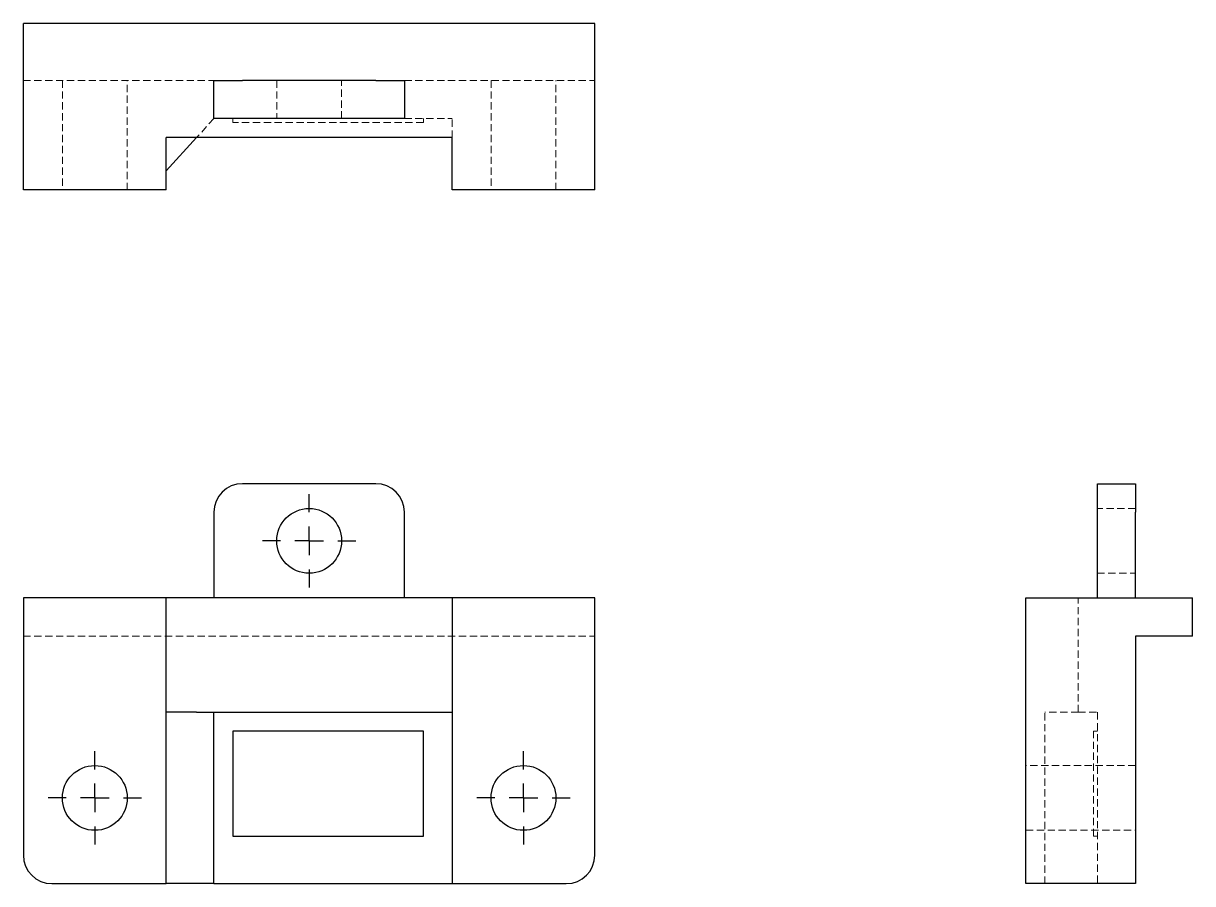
# Model space of a CAD drawing. Header units: millimetres. Extents: x 33 to 238, y 22 to 173.
import ezdxf

# ---------------------------------------------------------------- set-up
doc = ezdxf.new("R2010")
doc.units = ezdxf.units.MM
doc.linetypes.add('HIDDEN', pattern=[1.905, 1.27, -0.635])
doc.layers.add('10', color=7, linetype='Continuous')

# ---------------------------------------------------------------- blocks, each defined once
blk = doc.blocks.new('SW_CENTERMARKSYMBOL_0')
at = {"layer": '10', "color": 0}
for p, q in [((0, 5), (0, 8.17)), ((0, 0), (0, 2.5)), ((-5, 0), (-8.17, 0)), ((0, 0), (-2.5, 0)), ((0, 0), (0, -2.5)), ((0, 0), (2.5, 0)), ((5, 0), (8.17, 0)), ((0, -5), (0, -8.17))]:
    blk.add_line(p, q, dxfattribs=at)
blk = doc.blocks.new('SW_CENTERMARKSYMBOL_1')
at = {"layer": '10', "color": 0}
for p, q in [((0, 5), (0, 8.17)), ((0, 0), (0, 2.5)), ((-5, 0), (-8.17, 0)), ((0, 0), (-2.5, 0)), ((0, 0), (0, -2.5)), ((0, 0), (2.5, 0)), ((5, 0), (8.17, 0)), ((0, -5), (0, -8.17))]:
    blk.add_line(p, q, dxfattribs=at)
blk = doc.blocks.new('SW_CENTERMARKSYMBOL_2')
at = {"layer": '10', "color": 0}
for p, q in [((0, 5), (0, 8.17)), ((0, 0), (0, 2.5)), ((-5, 0), (-8.17, 0)), ((0, 0), (-2.5, 0)), ((0, 0), (0, -2.5)), ((0, 0), (2.5, 0)), ((5, 0), (8.17, 0)), ((0, -5), (0, -8.17))]:
    blk.add_line(p, q, dxfattribs=at)

msp = doc.modelspace()

# ---------------------------------------------------------------- linework, layer by layer
at = {"color": 7, "linetype": 'Continuous', "lineweight": 25}
for p, q in [((33, 143.42), (33, 172.58)), ((133, 172.58), (33, 172.58)), ((133, 143.42), (133, 172.58)), ((66.33, 155.92), (66.33, 162.58)), ((66.33, 162.58), (71.33, 162.58)), ((94.67, 162.58), (71.33, 162.58)), ((94.67, 162.58), (99.67, 162.58)), ((99.67, 162.58), (99.67, 155.92)), ((71.33, 155.92), (66.33, 155.92)), ((94.67, 155.92), (71.33, 155.92)), ((99.67, 155.92), (94.67, 155.92)), ((108, 152.58), (58, 152.58)), ((58, 143.42), (58, 152.58)), ((63.3, 152.58), (58, 146.75)), ((108, 143.42), (108, 152.58)), ((58, 143.42), (33, 143.42)), ((133, 143.42), (108, 143.42)), ((94.67, 92), (71.33, 92)), ((220.92, 92), (227.58, 92)), ((220.92, 87), (220.92, 92)), ((227.58, 92), (227.58, 87)), ((66.33, 87), (66.33, 72)), ((99.67, 72), (99.67, 87)), ((220.92, 72), (220.92, 87)), ((227.58, 72), (227.58, 87)), ((33, 72), (33, 27)), ((58, 72), (33, 72)), ((58, 22), (58, 72)), ((108, 72), (58, 72)), ((108, 72), (108, 22)), ((133, 72), (108, 72)), ((133, 27), (133, 72)), ((208.42, 72), (237.58, 72)), ((208.42, 27), (208.42, 72)), ((237.58, 65.33), (237.58, 72)), ((227.58, 65.33), (227.58, 27)), ((237.58, 65.33), (227.58, 65.33)), ((63.3, 52), (58, 52)), ((63.3, 52), (108, 52)), ((66.33, 22), (66.33, 52)), ((103, 48.67), (69.67, 48.67)), ((69.67, 48.67), (69.67, 30.33)), ((103, 30.33), (103, 48.67)), ((69.67, 30.33), (103, 30.33)), ((208.42, 22), (208.42, 27)), ((227.58, 27), (227.58, 22)), ((38, 22), (58, 22)), ((66.33, 22), (58, 22)), ((66.33, 22), (108, 22)), ((108, 22), (128, 22)), ((227.58, 22), (208.42, 22))]:
    msp.add_line(p, q, dxfattribs=at)
at = {"color": 7, "linetype": 'HIDDEN', "lineweight": 18}
for p, q in [((33, 162.58), (66.33, 162.58)), ((39.83, 162.58), (39.83, 143.42)), ((51.17, 143.42), (51.17, 162.58)), ((77.33, 162.58), (77.33, 155.92)), ((88.67, 155.92), (88.67, 162.58)), ((99.67, 162.58), (133, 162.58)), ((114.83, 162.58), (114.83, 143.42)), ((126.17, 143.42), (126.17, 162.58)), ((66.33, 155.92), (63.3, 152.58)), ((69.67, 155.25), (69.67, 155.92)), ((99.67, 155.92), (108, 155.92)), ((103, 155.25), (103, 155.92)), ((108, 152.58), (108, 155.92)), ((103, 155.25), (69.67, 155.25)), ((227.58, 87.67), (220.92, 87.67)), ((220.92, 76.33), (227.58, 76.33)), ((217.58, 52), (217.58, 72)), ((33, 65.33), (133, 65.33)), ((211.75, 22), (211.75, 52)), ((217.58, 52), (211.75, 52)), ((217.58, 52), (220.92, 52)), ((220.92, 52), (220.92, 22)), ((220.25, 30.33), (220.25, 48.67)), ((220.25, 48.67), (220.92, 48.67)), ((227.58, 42.67), (208.42, 42.67)), ((208.42, 31.33), (227.58, 31.33)), ((220.25, 30.33), (220.92, 30.33))]:
    msp.add_line(p, q, dxfattribs=at)
at = {"color": 7, "linetype": 'Continuous', "lineweight": 25}
for centre in [(83, 82), (45.5, 37), (120.5, 37)]:
    msp.add_circle(centre, 5.67, dxfattribs=at)
for centre, start, end in [((71.33, 87), 90, 180), ((94.67, 87), 0, 90), ((38, 27), 180, 270), ((128, 27), 270, 0)]:
    msp.add_arc(centre, 5, start, end, dxfattribs=at)

# ---------------------------------------------------------------- block references
at = {"layer": '10'}
for name, p in [('SW_CENTERMARKSYMBOL_0', (83, 82)), ('SW_CENTERMARKSYMBOL_2', (45.5, 37)), ('SW_CENTERMARKSYMBOL_1', (120.5, 37))]:
    msp.add_blockref(name, p, dxfattribs=at)

doc.saveas('drawing.dxf')
